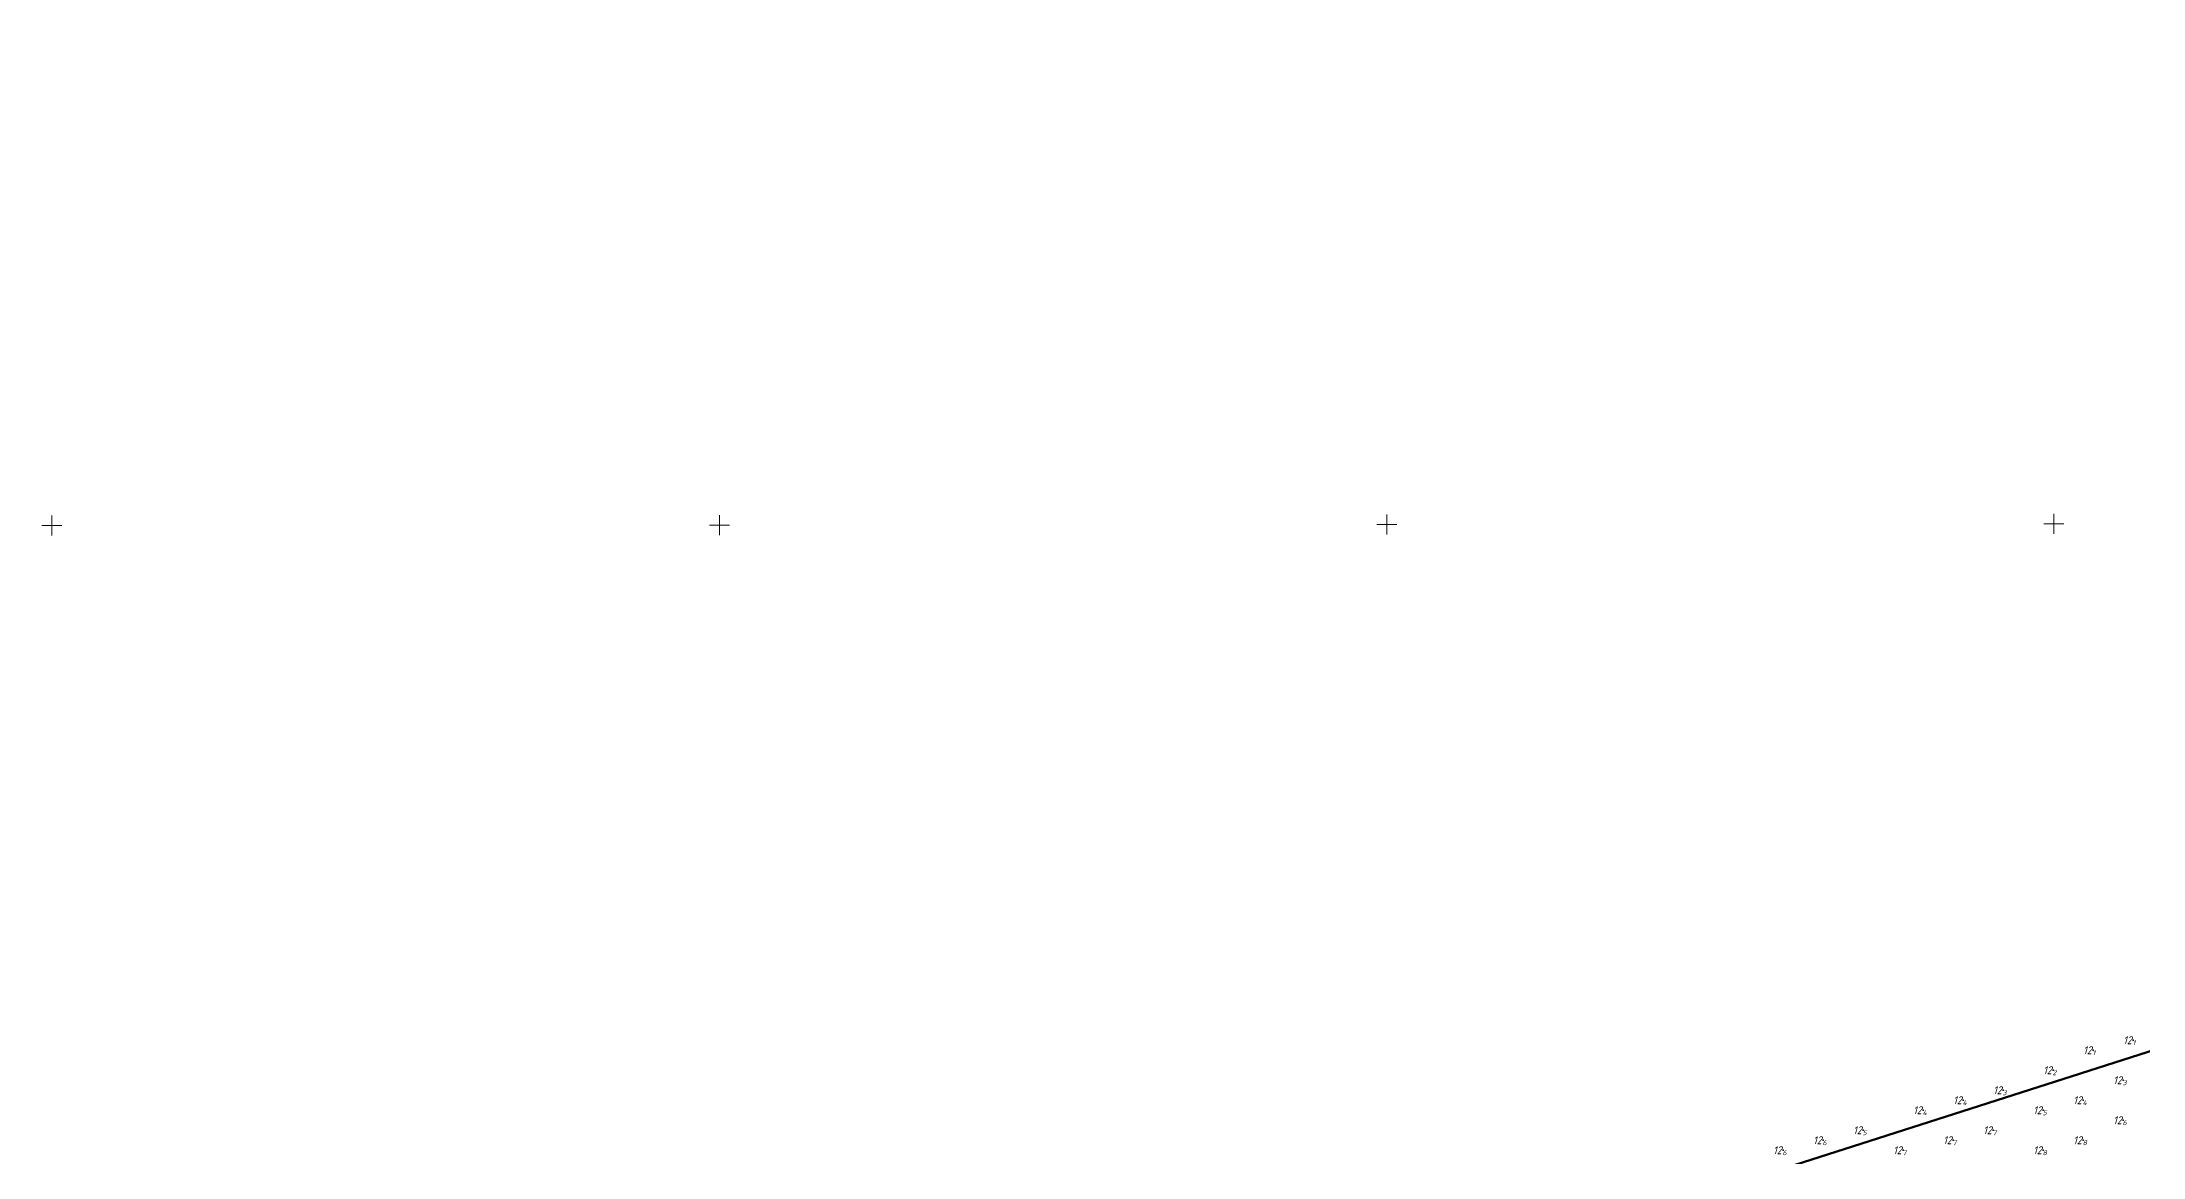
# Model space of a CAD drawing. Header units: feet. Extents: x 555402 to 556028, y 5031181 to 5031471.
# Drawn here: x 555401.9 to 555612, y 5031346.3 to 5031457.8 of the extents above; entities that cross this region are included whole.
import ezdxf
from ezdxf.enums import TextEntityAlignment as Align

# ---------------------------------------------------------------- set-up
doc = ezdxf.new("R2010")
doc.units = ezdxf.units.FT
doc.header["$LTSCALE"] = 5
doc.header["$MEASUREMENT"] = 0
doc.layers.add('_Р_СТ', color=8, linetype='CONTINUOUS', lineweight=9)
for name, color, linetype in [('DEPTHS_TEXT', 7, 'CONTINUOUS'), ('POINTS', 8, 'CONTINUOUS'), ('Р__ОН_Р__ОТ', 7, 'CONTINUOUS')]:
    doc.layers.add(name, color=color, linetype=linetype)
doc.styles.add('ISO', font='iso')

msp = doc.modelspace()

# ---------------------------------------------------------------- linework, layer by layer
at = {"layer": '_Р_СТ', "linetype": 'Continuous', "flags": 128}
for points in [[(555402.94, 5031408.45), (555402.94, 5031410.45)], [(555469.66, 5031408.5), (555469.66, 5031410.5)], [(555536.38, 5031408.56), (555536.38, 5031410.56)], [(555603.09, 5031408.61), (555603.09, 5031410.61)], [(555401.94, 5031409.45), (555403.94, 5031409.45)], [(555468.66, 5031409.5), (555470.66, 5031409.5)], [(555535.38, 5031409.56), (555537.38, 5031409.56)], [(555602.09, 5031409.61), (555604.09, 5031409.61)]]:
    msp.add_lwpolyline(points, dxfattribs=at)
at = {"layer": 'POINTS', "linetype": 'Continuous'}
for p in [(555611, 5031358, 12.1), (555607, 5031357, 12.1), (555603, 5031355, 12.2), (555610, 5031354, 12.3), (555594, 5031352, 12.4), (555598, 5031353, 12.3), (555606, 5031352, 12.4), (555590, 5031351, 12.4), (555602, 5031351, 12.5), (555610, 5031350, 12.6), (555580, 5031348, 12.6), (555584, 5031349, 12.5), (555593, 5031348, 12.7), (555597, 5031349, 12.7), (555606, 5031348, 12.8), (555576, 5031347, 12.6), (555588, 5031347, 12.7), (555602, 5031347, 12.8)]:
    msp.add_point(p, dxfattribs=at)
at = {"layer": 'Р__ОН_Р__ОТ', "color": 96, "linetype": 'Continuous', "lineweight": 50, "flags": 128}
msp.add_lwpolyline([(555417.7, 5031197.3), (555647.7, 5031255.4), (555995.5, 5031325.7), (556001.9, 5031346.7), (555967.5, 5031457.8), (555918.6, 5031446.9), (555891.9, 5031446.3), (555408.8, 5031291.6), (555417.7, 5031197.3)], close=True, dxfattribs=at)

# ---------------------------------------------------------------- texts
at = {"layer": 'DEPTHS_TEXT', "linetype": 'Continuous', "style": 'ISO', "oblique": 15}
for p in [(555610.87, 5031358), (555606.87, 5031357), (555602.87, 5031355), (555609.87, 5031354), (555589.87, 5031351), (555593.87, 5031352), (555597.87, 5031353), (555601.87, 5031351), (555605.87, 5031352), (555583.87, 5031349), (555596.87, 5031349), (555609.87, 5031350), (555575.87, 5031347), (555579.87, 5031348), (555587.87, 5031347), (555592.87, 5031348), (555601.87, 5031347), (555605.87, 5031348)]:
    msp.add_text('12', height=0.8, dxfattribs=at).set_placement(p, align=Align.MIDDLE_RIGHT)
for s, p in [('1', (555610.95, 5031358)), ('1', (555606.95, 5031357)), ('2', (555602.95, 5031355)), ('3', (555609.95, 5031354)), ('4', (555593.95, 5031352)), ('3', (555597.95, 5031353)), ('4', (555605.95, 5031352)), ('4', (555589.95, 5031351)), ('5', (555601.95, 5031351)), ('6', (555609.95, 5031350)), ('6', (555579.95, 5031348)), ('5', (555583.95, 5031349)), ('7', (555592.95, 5031348)), ('7', (555596.95, 5031349)), ('8', (555605.95, 5031348)), ('6', (555575.95, 5031347)), ('7', (555587.95, 5031347)), ('8', (555601.95, 5031347))]:
    msp.add_text(s, height=0.5, dxfattribs=at).set_placement(p, align=Align.TOP_LEFT)

doc.saveas('drawing.dxf')
